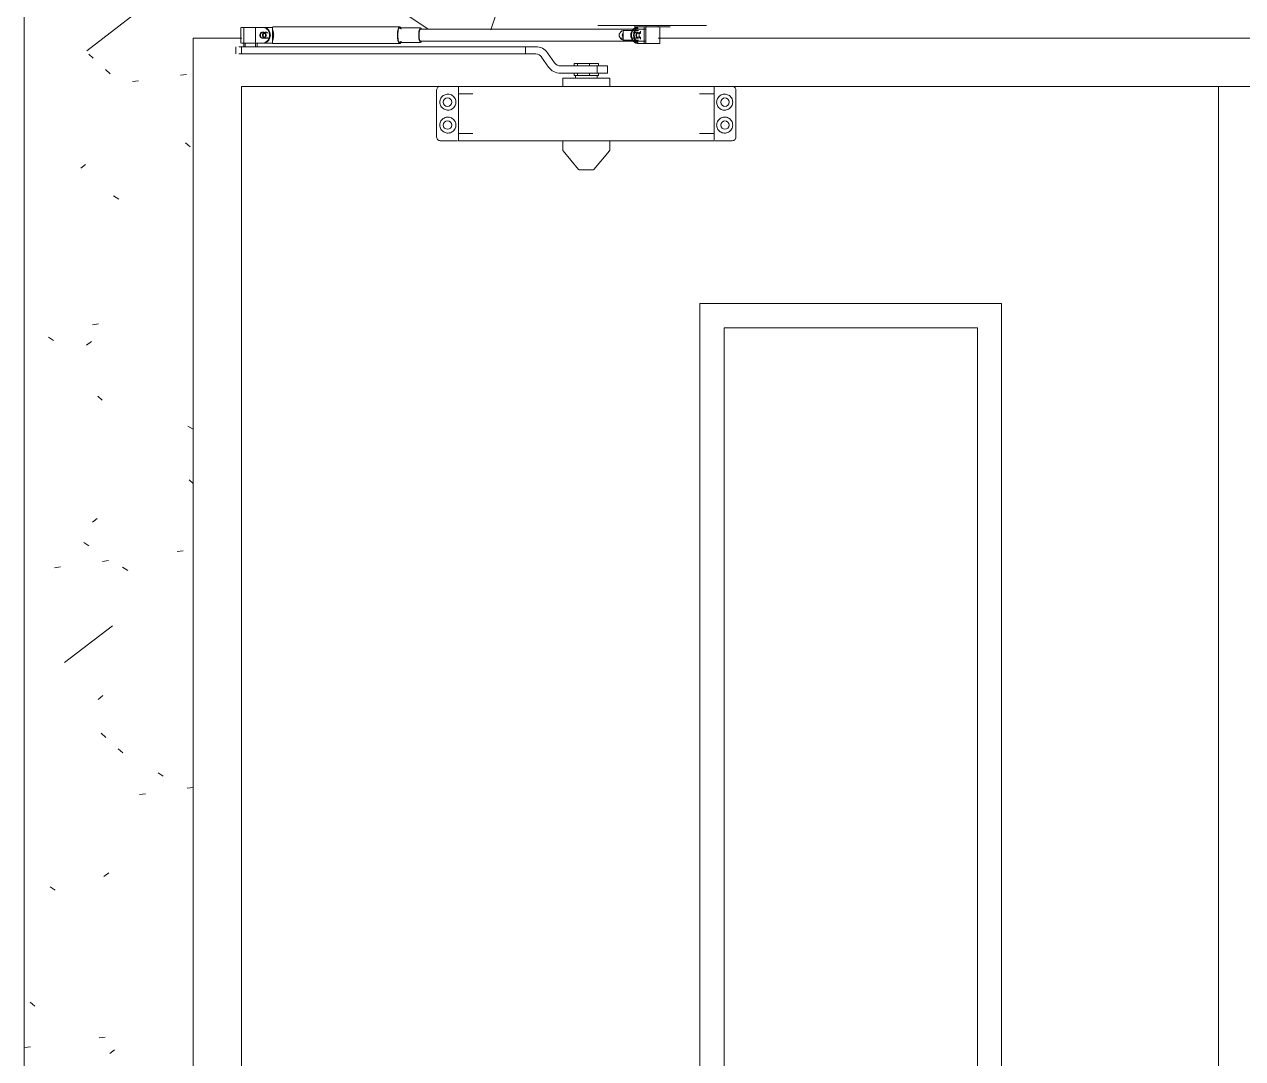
# Model space of a CAD drawing. Header units: millimetres. Extents: x 1240 to 198004, y -7796 to 35300.
# Drawn here: x 160774 to 161784, y 6954 to 7811 of the extents above; entities that cross this region are included whole.
import ezdxf

# ---------------------------------------------------------------- set-up
doc = ezdxf.new("R2010")
doc.units = ezdxf.units.MM
for name, color, linetype, lineweight in [('A-DOOR', 31, 'Continuous', 9), ('A-DOOR-FRAM', 31, 'Continuous', 9), ('A-WALL-PATT-4', 111, 'Continuous', 9), ('I-WALL', 2, 'Continuous', 9)]:
    doc.layers.add(name, color=color, linetype=linetype, lineweight=lineweight)

# ---------------------------------------------------------------- blocks, each defined once
blk = doc.blocks.new('FD_07 - FD_07-1700x2200-CỬA ĐI 2 CÁNH-V304-TKCS_MẶT ĐỨNG NỘI KHU 2')
at = {"layer": 'A-DOOR'}
h = blk.add_hatch(dxfattribs=at)
h.set_pattern_fill('FP_36', color=256, style=0, pattern_type=2)
h.set_pattern_definition([(63.435, (1790.26, 104.33), (-0.001, 1524.001), [532.463, -2875.304]), (63.435, (266.26, 104.33), (-0.001, 1524.001), [532.463, -2875.304]), (63.435, (2519.8, 398.8), (-0.001, 1524.001), [532.463, -2875.304]), (63.435, (995.8, 398.8), (-0.001, 1524.001), [532.463, -2875.304]), (63.435, (2409.4, 294.83), (-0.001, 1524.001), [532.463, -2875.304]), (63.435, (885.4, 294.83), (-0.001, 1524.001), [532.463, -2875.304]), (63.435, (2296.8, 890.1), (-0.001, 1524.001), [258.8, -3148.965]), (63.435, (772.8, 890.1), (-0.001, 1524.001), [258.8, -3148.965]), (63.435, (2223.2, 797.95), (-0.001, 1524.001), [532.463, -2875.304]), (63.435, (699.2, 797.95), (-0.001, 1524.001), [532.463, -2875.304]), (63.435, (2236.2, 864.1), (-0.001, 1524.001), [532.463, -2875.304]), (63.435, (712.2, 864.1), (-0.001, 1524.001), [532.463, -2875.304]), (63.435, (1621.35, 573.94), (-0.001, 1524.001), [532.463, -2875.304]), (63.435, (97.35, 573.94), (-0.001, 1524.001), [532.463, -2875.304]), (63.435, (1634.34, 651.9), (-0.001, 1524.001), [532.463, -2875.304]), (63.435, (110.34, 651.9), (-0.001, 1524.001), [532.463, -2875.304]), (63.435, (1637.84, 708.1), (-0.001, 1524.001), [532.463, -2875.304]), (63.435, (113.84, 708.1), (-0.001, 1524.001), [532.463, -2875.304])])
h.paths.add_polyline_path([(-34737.4, 5800), (-34737.4, 7560), (-34947.4, 7560), (-34947.4, 5800)])
for p, q in [((-35348, 7809), (-35348, 7796)), ((-35347.4, 7809), (-35335.8, 7809)), ((-35345.5, 7809), (-35345.5, 7793)), ((-35335.8, 7809), (-35328.7, 7809)), ((-35335.8, 7796), (-35335.8, 7809)), ((-35328.7, 7809), (-35328.2, 7809)), ((-35328.7, 7809), (-35321.8, 7809)), ((-35321.8, 7796), (-35321.8, 7809)), ((-35321.8, 7808.6), (-35321.8, 7796.4)), ((-35321.8, 7796.4), (-35321.8, 7808.6)), ((-35216.3, 7809.5), (-35321, 7809.5)), ((-35198.9, 7808.5), (-35216.3, 7808.5)), ((-35012.5, 7807.5), (-35198.9, 7807.5)), ((-35052, 7810.5), (-35051.6, 7810.5)), ((-35051.6, 7810.5), (-35032.3, 7810.5)), ((-35032.3, 7810.5), (-35032, 7810.5)), ((-35031.9, 7810.5), (-35026.7, 7810.5)), ((-35031, 7806.5), (-35024.1, 7806.5)), ((-35031, 7806.5), (-35031, 7798.5)), ((-35026.7, 7810.5), (-35025.6, 7810.5)), ((-35025.6, 7810.5), (-35009.1, 7810.5)), ((-35024.1, 7806.5), (-35022.9, 7806.5)), ((-35022.9, 7806.5), (-35018.2, 7806.5)), ((-35021.3, 7806.5), (-35022.5, 7806.5)), ((-35022, 7809.5), (-35020, 7809.5)), ((-35020, 7809.5), (-35022, 7809.5)), ((-35018.2, 7806.5), (-35021.3, 7806.5)), ((-35017.9, 7809.5), (-35020, 7809.5)), ((-35017.9, 7809.5), (-35012.2, 7809.5)), ((-35013.5, 7809.5), (-35013.5, 7795.5)), ((-35012.2, 7809.5), (-35000.7, 7809.5)), ((-35012.2, 7795.5), (-35012.2, 7809.5)), ((-35012, 7810.5), (-35012, 7809.5)), ((-35007, 7810.5), (-35009.5, 7810.5)), ((-35009.5, 7810.5), (-35007, 7810.5)), ((-35007, 7810.5), (-35009.5, 7810.5)), ((-35009.5, 7810.5), (-35007, 7810.5)), ((-35009.1, 7810.5), (-35004.8, 7810.5)), ((-35009.1, 7810.5), (-35004.8, 7810.5)), ((-35007, 7810.5), (-35004.5, 7810.5)), ((-35004.5, 7810.5), (-35007, 7810.5)), ((-35007, 7810.5), (-35004.5, 7810.5)), ((-35004.5, 7810.5), (-35007, 7810.5)), ((-35004.8, 7810.5), (-34988.4, 7810.5)), ((-35002, 7809.5), (-35002, 7810.5)), ((-34994, 7809.5), (-35001.3, 7809.5)), ((-35000.7, 7809.5), (-35001, 7809.5)), ((-35000.5, 7795.5), (-35000.5, 7809.5)), ((-34994, 7809.5), (-34992, 7809.5)), ((-34992, 7809.5), (-34994, 7809.5)), ((-34988.4, 7810.5), (-34987.2, 7810.5)), ((-34987.2, 7810.5), (-34982, 7810.5)), ((-34981.9, 7810.5), (-34981.6, 7810.5)), ((-34981.6, 7810.5), (-34962.4, 7810.5)), ((-34962.4, 7810.5), (-34962, 7810.5)), ((-35335.7, 7793), (-35335.7, 7796.2)), ((-35216.3, 7796.5), (-35198.9, 7796.5)), ((-35198.9, 7797.5), (-35012.5, 7797.5)), ((-35024.1, 7798.5), (-35031, 7798.5)), ((-35022.9, 7798.5), (-35024.1, 7798.5)), ((-35018.2, 7798.5), (-35022.9, 7798.5)), ((-35022.5, 7798.5), (-35021.3, 7798.5)), ((-35021.3, 7798.5), (-35018.2, 7798.5)), ((-35016.5, 7803.9), (-35016.5, 7805.8)), ((-35016.5, 7799.2), (-35016.5, 7801)), ((-35352, 7793), (-35352, 7787)), ((-35349.5, 7793), (-35347.4, 7793)), ((-35347.4, 7787), (-35349.5, 7787)), ((-35335.8, 7796), (-35347.4, 7796)), ((-35347.4, 7793), (-35111.9, 7793)), ((-35347.4, 7787), (-35347.4, 7793)), ((-35111.9, 7787), (-35347.4, 7787)), ((-35344.3, 7796), (-35344.3, 7793)), ((-35328.7, 7796), (-35335.8, 7796)), ((-35334.5, 7793), (-35334.5, 7796)), ((-35328.2, 7796), (-35328.7, 7796)), ((-35321.8, 7796), (-35328.7, 7796)), ((-35321, 7795.5), (-35216.3, 7795.5)), ((-35103.5, 7793), (-35111.9, 7793)), ((-35111.9, 7793), (-35111.9, 7787)), ((-35111.9, 7787), (-35103.5, 7787)), ((-35103.5, 7793), (-35103.5, 7793)), ((-35087.9, 7779.6), (-35093.7, 7787.9)), ((-35012.2, 7795.5), (-35017.9, 7795.5)), ((-35000.7, 7795.5), (-35012.2, 7795.5)), ((-35002.2, 7795.5), (-35000.5, 7795.5)), ((-35000.5, 7795.5), (-35000.7, 7795.5)), ((-35098.6, 7784.4), (-35092.8, 7776.1)), ((-35052.6, 7777), (-35083, 7777)), ((-35071.6, 7779), (-35068.9, 7779)), ((-35071.6, 7779), (-35071.6, 7777)), ((-35068.9, 7779), (-35058.9, 7779)), ((-35068.9, 7777), (-35068.9, 7779)), ((-35058.9, 7779), (-35051.5, 7779)), ((-35058.9, 7777), (-35058.9, 7779)), ((-35052.6, 7771), (-35052.6, 7777)), ((-35052.6, 7777), (-35044.1, 7777)), ((-35051.5, 7777), (-35051.5, 7779)), ((-35044.1, 7777), (-35046.4, 7777)), ((-35044.1, 7771), (-35044.1, 7777)), ((-35083, 7771), (-35052.6, 7771)), ((-35081.1, 7767), (-35081.1, 7760)), ((-35080.5, 7767), (-35081.1, 7767)), ((-35081.1, 7767), (-35042.7, 7767)), ((-35071.6, 7771), (-35071.6, 7769)), ((-35070.3, 7769), (-35071.6, 7769)), ((-35070.6, 7769), (-35070.6, 7767)), ((-35070.3, 7769), (-35070.6, 7769)), ((-35070.6, 7769), (-35070.3, 7769)), ((-35063.9, 7769), (-35070.3, 7769)), ((-35070.3, 7769), (-35067.9, 7769)), ((-35068.9, 7769), (-35070.3, 7769)), ((-35068.9, 7769), (-35068.9, 7771)), ((-35063.9, 7769), (-35068.9, 7769)), ((-35067.9, 7769), (-35059.2, 7769)), ((-35056.8, 7769), (-35063.9, 7769)), ((-35058.9, 7769), (-35063.9, 7769)), ((-35059.2, 7769), (-35056.8, 7769)), ((-35058.9, 7769), (-35058.9, 7771)), ((-35055.2, 7769), (-35058.9, 7769)), ((-35051.5, 7769), (-35055.2, 7769)), ((-35052.9, 7769), (-35053.8, 7769)), ((-35053.8, 7769), (-35052.9, 7769)), ((-35052.9, 7769), (-35052.6, 7769)), ((-35052.6, 7769), (-35052.9, 7769)), ((-35044.1, 7771), (-35052.6, 7771)), ((-35052.6, 7767), (-35052.6, 7769)), ((-35051.5, 7769), (-35051.5, 7771)), ((-35046.4, 7771), (-35044.1, 7771)), ((-35042.7, 7767), (-35042, 7767)), ((-35042, 7767), (-35042.7, 7767)), ((-35042, 7760), (-35042, 7767)), ((-35347.4, 7760), (-35347.4, 5600)), ((-35182.6, 7760), (-35347.4, 7760)), ((-35185.6, 7718), (-35185.6, 7757)), ((-35182.6, 7760), (-35170.3, 7760)), ((-35167.6, 7760), (-35170.3, 7760)), ((-35170.3, 7760), (-35168.4, 7760)), ((-35167.9, 7760), (-35167.7, 7760)), ((-34955.6, 7760), (-35167.6, 7760)), ((-35167.6, 7760), (-35167.6, 7759.7)), ((-35167.6, 7759.7), (-35167.6, 7751.1)), ((-34952.8, 7760), (-34955.6, 7760)), ((-34955.6, 7759.7), (-34955.6, 7760)), ((-34955.6, 7751.1), (-34955.6, 7759.7)), ((-34955.5, 7760), (-34955.2, 7760)), ((-34954.8, 7760), (-34952.8, 7760)), ((-34952.8, 7760), (-34940.6, 7760)), ((-34537.4, 7760), (-34940.6, 7760)), ((-34937.6, 7757), (-34937.6, 7718)), ((-34134.1, 7760), (-34537.4, 7760)), ((-34537.4, 7760), (-34537.4, 5600)), ((-34537.4, 5600), (-34537.4, 7760)), ((-35155.6, 7754), (-35167.6, 7754)), ((-35167.6, 7751.1), (-35167.6, 7749.3)), ((-35167.6, 7749.3), (-35167.6, 7725.7)), ((-34955.6, 7754), (-34967.6, 7754)), ((-34955.6, 7749.3), (-34955.6, 7751.1)), ((-34955.6, 7725.7), (-34955.6, 7749.3)), ((-35167.6, 7725.7), (-35167.6, 7723.9)), ((-34955.6, 7723.9), (-34955.6, 7725.7)), ((-35167.6, 7723.9), (-35167.6, 7715.3)), ((-35167.6, 7721), (-35155.6, 7721)), ((-34967.6, 7721), (-34955.6, 7721)), ((-34955.6, 7715.3), (-34955.6, 7723.9)), ((-35170.3, 7715), (-35182.6, 7715)), ((-35168.4, 7715), (-35170.3, 7715)), ((-35167.7, 7715), (-35167.9, 7715)), ((-35167.6, 7715.3), (-35167.6, 7715)), ((-35167.6, 7715), (-34955.6, 7715)), ((-35081.1, 7715), (-35081.1, 7707.4)), ((-35080.8, 7706.7), (-35067.9, 7691.3)), ((-35055.3, 7691.3), (-35042.3, 7706.7)), ((-35042.1, 7707.4), (-35042.1, 7715)), ((-34955.6, 7715), (-34955.6, 7715.3)), ((-34955.2, 7715), (-34955.5, 7715)), ((-34952.8, 7715), (-34954.8, 7715)), ((-34940.6, 7715), (-34952.8, 7715)), ((-35061.6, 7691), (-35061.6, 7691)), ((-35061.6, 7691), (-35061.6, 7691)), ((-34967.4, 5780), (-34967.4, 7580)), ((-34967.4, 7580), (-34717.4, 7580)), ((-34717.4, 5780), (-34717.4, 7580)), ((-34947.4, 7560), (-34947.4, 5800)), ((-34737.4, 7560), (-34947.4, 7560)), ((-34737.4, 5800), (-34737.4, 7560))]:
    blk.add_line(p, q, dxfattribs=at)
at = {"layer": 'A-DOOR', "flags": 128}
for points in [[(-35034.3, 7802.5), (-35034.2, 7803.3), (-35033.9, 7804), (-35033.4, 7804.7), (-35032.8, 7805.4), (-35032, 7806), (-35031, 7806.5)], [(-35031, 7798.5), (-35032, 7799), (-35032.8, 7799.6), (-35033.4, 7800.3), (-35033.9, 7801), (-35034.2, 7801.7), (-35034.3, 7802.5)], [(-35031.1, 7804.7), (-35031.4, 7804), (-35031.6, 7803.3), (-35031.7, 7802.5)], [(-35031.7, 7802.5), (-35031.6, 7801.7), (-35031.4, 7801), (-35031.1, 7800.3)], [(-35182.6, 7760), (-35183.2, 7759.9), (-35183.9, 7759.7), (-35184.5, 7759.3), (-35184.9, 7758.9), (-35185.3, 7758.3), (-35185.5, 7757.7), (-35185.6, 7757)], [(-34937.6, 7757), (-34937.7, 7757.7), (-34937.9, 7758.3), (-34938.2, 7758.9), (-34938.7, 7759.3), (-34939.3, 7759.7), (-34939.9, 7759.9), (-34940.6, 7760)], [(-35185.6, 7718), (-35185.5, 7717.3), (-35185.3, 7716.7), (-35184.9, 7716.1), (-35184.5, 7715.7), (-35183.9, 7715.3), (-35183.2, 7715.1), (-35182.6, 7715)], [(-34940.6, 7715), (-34939.9, 7715.1), (-34939.3, 7715.3), (-34938.7, 7715.7), (-34938.2, 7716.1), (-34937.9, 7716.7), (-34937.7, 7717.3), (-34937.6, 7718)], [(-35080.8, 7706.7), (-35080.8, 7706.7), (-35080.9, 7706.8), (-35080.9, 7706.8), (-35080.9, 7706.8), (-35080.9, 7706.9), (-35081, 7706.9), (-35081, 7707), (-35081, 7707), (-35081, 7707), (-35081, 7707.1), (-35081, 7707.1), (-35081.1, 7707.2), (-35081.1, 7707.2), (-35081.1, 7707.3), (-35081.1, 7707.3), (-35081.1, 7707.3), (-35081.1, 7707.4), (-35081.1, 7707.4)], [(-35042.1, 7707.4), (-35042.1, 7707.4), (-35042.1, 7707.3), (-35042.1, 7707.3), (-35042.1, 7707.2), (-35042.1, 7707.2), (-35042.1, 7707.1), (-35042.1, 7707.1), (-35042.1, 7707.1), (-35042.2, 7707), (-35042.2, 7707), (-35042.2, 7706.9), (-35042.2, 7706.9), (-35042.2, 7706.9), (-35042.3, 7706.8), (-35042.3, 7706.8), (-35042.3, 7706.7), (-35042.3, 7706.7), (-35042.3, 7706.7)], [(-35067.2, 7691), (-35067.2, 7691), (-35067.2, 7691), (-35067.3, 7691), (-35067.3, 7691), (-35067.3, 7691), (-35067.4, 7691), (-35067.4, 7691), (-35067.4, 7691), (-35067.5, 7691.1), (-35067.5, 7691.1), (-35067.5, 7691.1), (-35067.6, 7691.1), (-35067.6, 7691.1), (-35067.6, 7691.1), (-35067.7, 7691.2), (-35067.7, 7691.2), (-35067.7, 7691.2), (-35067.8, 7691.2), (-35067.8, 7691.3), (-35067.8, 7691.3), (-35067.8, 7691.3), (-35067.9, 7691.3)], [(-35061.6, 7691), (-35061.8, 7691), (-35062, 7691), (-35062.2, 7691), (-35062.5, 7691), (-35062.7, 7691), (-35062.9, 7691), (-35063.1, 7691), (-35063.3, 7691), (-35063.5, 7691), (-35063.8, 7691), (-35064, 7691), (-35064.2, 7691), (-35064.4, 7691), (-35064.5, 7691), (-35064.7, 7691), (-35064.9, 7691), (-35065.1, 7691), (-35065.3, 7691), (-35065.4, 7691), (-35065.6, 7691), (-35065.7, 7691), (-35065.9, 7691), (-35066, 7691), (-35066.1, 7691), (-35066.3, 7691), (-35066.4, 7691), (-35066.5, 7691), (-35066.6, 7691), (-35066.7, 7691), (-35066.8, 7691), (-35066.9, 7691), (-35066.9, 7691), (-35067, 7691), (-35067, 7691), (-35067.1, 7691), (-35067.1, 7691), (-35067.1, 7691), (-35067.1, 7691), (-35067.2, 7691)], [(-35067.2, 7691), (-35067.2, 7691), (-35067.1, 7691), (-35067.1, 7691), (-35067.1, 7691), (-35067, 7691), (-35067, 7691), (-35066.9, 7691), (-35066.9, 7691), (-35066.8, 7691), (-35066.7, 7691), (-35066.6, 7691), (-35066.5, 7691), (-35066.4, 7691), (-35066.3, 7691), (-35066.2, 7691), (-35066.1, 7691), (-35065.9, 7691), (-35065.8, 7691), (-35065.6, 7691), (-35065.5, 7691), (-35065.3, 7691), (-35065.1, 7691), (-35065, 7691), (-35064.8, 7691), (-35064.6, 7691), (-35064.4, 7691), (-35064.2, 7691), (-35064, 7691), (-35063.8, 7691), (-35063.6, 7691), (-35063.4, 7691), (-35063.2, 7691), (-35063, 7691), (-35062.7, 7691), (-35062.5, 7691), (-35062.3, 7691), (-35062.1, 7691), (-35061.9, 7691), (-35061.6, 7691), (-35061.6, 7691)], [(-35061.6, 7691), (-35061.4, 7691), (-35061.1, 7691), (-35060.9, 7691), (-35060.7, 7691), (-35060.5, 7691), (-35060.3, 7691), (-35060, 7691), (-35059.8, 7691), (-35059.6, 7691), (-35059.4, 7691), (-35059.2, 7691), (-35059, 7691), (-35058.8, 7691), (-35058.6, 7691), (-35058.4, 7691), (-35058.3, 7691), (-35058.1, 7691), (-35057.9, 7691), (-35057.7, 7691), (-35057.6, 7691), (-35057.4, 7691), (-35057.3, 7691), (-35057.1, 7691), (-35057, 7691), (-35056.9, 7691), (-35056.8, 7691), (-35056.7, 7691), (-35056.6, 7691), (-35056.5, 7691), (-35056.4, 7691), (-35056.3, 7691), (-35056.2, 7691), (-35056.2, 7691), (-35056.1, 7691), (-35056.1, 7691), (-35056.1, 7691), (-35056, 7691), (-35056, 7691), (-35056, 7691)], [(-35056, 7691), (-35056, 7691), (-35056, 7691), (-35056, 7691), (-35056.1, 7691), (-35056.1, 7691), (-35056.2, 7691), (-35056.2, 7691), (-35056.3, 7691), (-35056.4, 7691), (-35056.4, 7691), (-35056.5, 7691), (-35056.6, 7691), (-35056.7, 7691), (-35056.9, 7691), (-35057, 7691), (-35057.1, 7691), (-35057.2, 7691), (-35057.4, 7691), (-35057.5, 7691), (-35057.7, 7691), (-35057.9, 7691), (-35058, 7691), (-35058.2, 7691), (-35058.4, 7691), (-35058.6, 7691), (-35058.8, 7691), (-35059, 7691), (-35059.2, 7691), (-35059.4, 7691), (-35059.6, 7691), (-35059.8, 7691), (-35060, 7691), (-35060.2, 7691), (-35060.4, 7691), (-35060.6, 7691), (-35060.9, 7691), (-35061.1, 7691), (-35061.3, 7691), (-35061.5, 7691), (-35061.6, 7691)], [(-35055.3, 7691.3), (-35055.3, 7691.3), (-35055.4, 7691.3), (-35055.4, 7691.2), (-35055.4, 7691.2), (-35055.4, 7691.2), (-35055.5, 7691.2), (-35055.5, 7691.2), (-35055.5, 7691.1), (-35055.6, 7691.1), (-35055.6, 7691.1), (-35055.6, 7691.1), (-35055.7, 7691.1), (-35055.7, 7691.1), (-35055.7, 7691), (-35055.8, 7691), (-35055.8, 7691), (-35055.8, 7691), (-35055.9, 7691), (-35055.9, 7691), (-35055.9, 7691), (-35056, 7691), (-35056, 7691)]]:
    blk.add_lwpolyline(points, dxfattribs=at)
at = {"layer": 'A-DOOR'}
for centre, start, end in [((-35176.6, 7747), 0, 180), ((-35176.6, 7747), 180, 0), ((-34946.6, 7747), 0, 180), ((-34946.6, 7747), 180, 0), ((-35176.6, 7728), 0, 180), ((-35176.6, 7728), 180, 0), ((-34946.6, 7728), 0, 180), ((-34946.6, 7728), 180, 0)]:
    blk.add_arc(centre, 3.5, start, end, dxfattribs=at)
for centre, major_axis, ratio, start_param, end_param in [((-35330.6, 7802.5), (0, 6.79), 0.965835, 4.712389, 5.992125), ((-35330, 7802.5), (0, 6.79), 0.965835, 4.712389, 5.992125), ((-35321, 7802.5), (0, 7), 0.259156, 0, 0.50718), ((-35216.3, 7802.5), (0, 7), 0.259156, 0.261799, 1.570796), ((-35216.3, 7802.5), (0, 6), 0.259156, 5.759587, 7.853982), ((-35216.3, 7802.5), (0, 7), 0.259156, 5.497787, 6.52341), ((-35198.9, 7802.5), (0, 6), 0.259156, 5.759587, 7.853982), ((-35198.9, 7802.5), (0, 5), 0.259156, 0, 1.570796), ((-35017.9, 7802.5), (0, 7), 0.965835, 0, 1.570796), ((-35017.4, 7802.5), (0, 7), 0.965835, 0.261799, 1.570796), ((-35015.8, 7802.5), (0, 7), 0.965835, 0.523599, 1.308997), ((-35015.3, 7802.5), (0, 7), 0.965835, 0.523599, 1.570796), ((-35329.9, 7802.5), (0, 2.5), 0.965835, 4.712389, 7.853982), ((-35329.9, 7802.5), (0, 2.5), 0.965835, 1.570796, 4.712389), ((-35329.4, 7802.5), (0, 2.5), 0.965835, 4.712389, 7.853982), ((-35329.3, 7802.5), (0, 2.5), 0.965835, 4.712389, 7.853982), ((-35329.4, 7802.5), (0, 2.5), 0.965835, 1.570796, 4.712389), ((-35329.3, 7802.5), (0, 2.5), 0.965835, 1.570796, 4.712389), ((-35327.6, 7802.5), (0, 2.5), 0.965835, 5.497787, 7.853982), ((-35327.6, 7802.5), (0, 2.5), 0.965835, 5.497787, 7.853982), ((-35327.6, 7802.5), (0, 2.5), 0.965835, 1.570796, 3.926991), ((-35327.6, 7802.5), (0, 2.5), 0.965835, 1.570796, 3.926991), ((-35327, 7802.5), (0, 2.5), 0.965835, 5.759587, 7.853982), ((-35327, 7802.5), (0, 2.5), 0.965835, 1.570796, 3.665191), ((-35330.6, 7802.5), (0, 6.79), 0.965835, 3.432653, 4.712389), ((-35330, 7802.5), (0, 6.79), 0.965835, 3.432653, 4.712389), ((-35321, 7802.5), (0, 7), 0.259156, 2.634413, 3.141593), ((-35216.3, 7802.5), (0, 7), 0.259156, 1.570796, 2.879793), ((-35216.3, 7802.5), (0, 6), 0.259156, 1.570796, 3.665191), ((-35216.3, 7802.5), (0, 7), 0.259156, 2.901368, 3.926991), ((-35198.9, 7802.5), (0, 6), 0.259156, 1.570796, 3.665191), ((-35198.9, 7802.5), (0, 5), 0.259156, 1.570796, 3.141593), ((-35017.9, 7802.5), (0, 7), 0.965835, 1.570796, 3.141593), ((-35017.4, 7802.5), (0, 7), 0.965835, 1.570796, 2.879793), ((-35020.1, 7802.5), (0, 2.5), 0.965835, 4.712389, 7.853982), ((-35020.1, 7802.5), (0, 2.5), 0.965835, 1.570796, 4.712389), ((-35015.8, 7802.5), (0, 7), 0.965835, 1.832596, 2.617994), ((-35019.6, 7802.5), (0, 2.5), 0.965835, 5.759587, 7.853982), ((-35019.6, 7802.5), (0, 2.5), 0.965835, 5.759587, 7.853982), ((-35015.3, 7802.5), (0, 7), 0.965835, 1.570796, 2.617994), ((-35019.6, 7802.5), (0, 2.5), 0.965835, 1.570796, 3.665191), ((-35019.6, 7802.5), (0, 2.5), 0.965835, 1.570796, 3.665191), ((-35018, 7802.5), (0, 2.5), 0.965835, 0.261799, 1.570796), ((-35018, 7802.5), (0, 2.5), 0.965835, 0.261799, 1.570796), ((-35018, 7802.5), (0, 2.5), 0.965835, 1.570796, 2.879793), ((-35018, 7802.5), (0, 2.5), 0.965835, 1.570796, 2.879793), ((-35017.5, 7802.5), (0, 2.5), 0.965835, 0.523599, 1.570796), ((-35017.5, 7802.5), (0, 2.5), 0.965835, 1.570796, 2.617994), ((-35019.6, 7802.5), (0, 2.5), 0.965835, 5.235988, 5.497787), ((-35019.6, 7802.5), (0, 2.5), 0.965835, 5.235988, 5.497787), ((-35019.6, 7802.5), (0, 2.5), 0.965835, 3.926991, 4.18879), ((-35019.6, 7802.5), (0, 2.5), 0.965835, 3.926991, 4.18879), ((-35018, 7802.5), (0, 2.5), 0.965835, 5.759587, 6.021386), ((-35018, 7802.5), (0, 2.5), 0.965835, 5.759587, 6.021386), ((-35018, 7802.5), (0, 2.5), 0.965835, 3.403392, 3.665191), ((-35018, 7802.5), (0, 2.5), 0.965835, 3.403392, 3.665191), ((-35015.8, 7802.5), (0, 5), 0.259156, 1.110588, 1.340692), ((-35015.8, 7802.5), (0, 5), 0.259156, 1.8009, 2.031004), ((-35017.5, 7802.5), (0, 2.5), 0.965835, 5.759587, 6.021386), ((-35017.5, 7802.5), (0, 2.5), 0.965835, 3.403392, 3.665191), ((-35103.5, 7781), (0, 12), 1, 5.323254, 6.283185), ((-35103.5, 7781), (0, 6), 1, 5.323254, 6.283185), ((-35083, 7783), (0, 12), 1, 2.181662, 3.141593), ((-35083, 7783), (0, 6), 1, 2.181662, 3.141593)]:
    blk.add_ellipse(centre, major_axis=major_axis, ratio=ratio, start_param=start_param, end_param=end_param, dxfattribs=at)
for points, knots in [([(-35321.8, 7808.6), (-35321.8, 7808.5), (-35321.8, 7808.2), (-35321.8, 7807.8), (-35321.7, 7807.5), (-35321.6, 7807.3), (-35321.6, 7807), (-35321.5, 7806.8), (-35321.5, 7806.7), (-35321.4, 7806.5), (-35321.4, 7806.3), (-35321.3, 7806.1), (-35321.2, 7805.8), (-35321.2, 7805.6), (-35321.2, 7805.4), (-35321.1, 7805.3), (-35321.1, 7805), (-35321, 7804.8), (-35320.9, 7804.4), (-35320.9, 7804), (-35320.8, 7803.7), (-35320.8, 7803.2), (-35320.7, 7802.8), (-35320.7, 7802.5)], [0, 0, 0, 0, 0.1, 0.2, 0.25, 0.3, 0.35, 0.375, 0.4, 0.425, 0.45, 0.5, 0.55, 0.575, 0.6, 0.625, 0.65, 0.7, 0.75, 0.8, 0.85, 0.9, 1, 1, 1, 1]), ([(-35320.7, 7802.5), (-35320.7, 7802.2), (-35320.8, 7801.8), (-35320.8, 7801.3), (-35320.9, 7801), (-35320.9, 7800.6), (-35321, 7800.2), (-35321.1, 7800), (-35321.1, 7799.7), (-35321.2, 7799.6), (-35321.2, 7799.4), (-35321.2, 7799.2), (-35321.3, 7798.9), (-35321.4, 7798.7), (-35321.4, 7798.5), (-35321.5, 7798.3), (-35321.5, 7798.2), (-35321.6, 7798), (-35321.6, 7797.7), (-35321.7, 7797.5), (-35321.8, 7797.2), (-35321.8, 7796.8), (-35321.8, 7796.5), (-35321.8, 7796.4)], [0, 0, 0, 0, 0.1, 0.15, 0.2, 0.25, 0.3, 0.35, 0.375, 0.4, 0.425, 0.45, 0.5, 0.55, 0.575, 0.6, 0.625, 0.65, 0.7, 0.75, 0.8, 0.9, 1, 1, 1, 1]), ([(-35182.9, 7747), (-35182.9, 7748.2), (-35182.5, 7750), (-35180.9, 7751.9), (-35179.5, 7752.9), (-35177.8, 7753.5), (-35176, 7753.7), (-35174.2, 7753.4), (-35172.6, 7752.6), (-35171.2, 7751.4), (-35170.6, 7750.4), (-35170.3, 7749.9)], [0, 0, 0, 0, 0.2, 0.3, 0.4, 0.5, 0.6, 0.7, 0.8, 0.9, 1, 1, 1, 1]), ([(-35170.3, 7744.1), (-35170.9, 7743), (-35172.1, 7741.7), (-35174.2, 7740.6), (-35176, 7740.3), (-35177.8, 7740.5), (-35179.5, 7741.1), (-35180.9, 7742.1), (-35182.1, 7743.5), (-35182.8, 7745.2), (-35182.9, 7746.4), (-35182.9, 7747)], [0, 0, 0, 0, 0.2, 0.3, 0.4, 0.5, 0.6, 0.7, 0.8, 0.9, 1, 1, 1, 1]), ([(-34952.8, 7749.9), (-34952.3, 7751), (-34951.1, 7752.3), (-34948.9, 7753.4), (-34947.2, 7753.7), (-34945.4, 7753.5), (-34943.7, 7752.9), (-34942.2, 7751.9), (-34941.1, 7750.5), (-34940.4, 7748.8), (-34940.2, 7747.6), (-34940.2, 7747)], [0, 0, 0, 0, 0.2, 0.3, 0.4, 0.5, 0.6, 0.7, 0.8, 0.9, 1, 1, 1, 1]), ([(-34940.2, 7747), (-34940.2, 7745.8), (-34940.7, 7744), (-34942.2, 7742.1), (-34943.7, 7741.1), (-34945.4, 7740.5), (-34947.2, 7740.3), (-34948.9, 7740.6), (-34950.6, 7741.4), (-34951.9, 7742.6), (-34952.6, 7743.6), (-34952.8, 7744.1)], [0, 0, 0, 0, 0.2, 0.3, 0.4, 0.5, 0.6, 0.7, 0.8, 0.9, 1, 1, 1, 1]), ([(-35182.9, 7728), (-35182.9, 7729.2), (-35182.5, 7731), (-35180.9, 7732.9), (-35179.5, 7733.9), (-35177.8, 7734.5), (-35176, 7734.7), (-35174.2, 7734.4), (-35172.6, 7733.6), (-35171.2, 7732.4), (-35170.6, 7731.4), (-35170.3, 7730.9)], [0, 0, 0, 0, 0.2, 0.3, 0.4, 0.5, 0.6, 0.7, 0.8, 0.9, 1, 1, 1, 1]), ([(-35170.3, 7725.1), (-35170.9, 7724), (-35172.1, 7722.7), (-35174.2, 7721.6), (-35176, 7721.3), (-35177.8, 7721.5), (-35179.5, 7722.1), (-35180.9, 7723.1), (-35182.1, 7724.5), (-35182.8, 7726.2), (-35182.9, 7727.4), (-35182.9, 7728)], [0, 0, 0, 0, 0.2, 0.3, 0.4, 0.5, 0.6, 0.7, 0.8, 0.9, 1, 1, 1, 1]), ([(-34952.8, 7730.9), (-34952.3, 7732), (-34951.1, 7733.3), (-34948.9, 7734.4), (-34947.2, 7734.7), (-34945.4, 7734.5), (-34943.7, 7733.9), (-34942.2, 7732.9), (-34941.1, 7731.5), (-34940.4, 7729.8), (-34940.2, 7728.6), (-34940.2, 7728)], [0, 0, 0, 0, 0.2, 0.3, 0.4, 0.5, 0.6, 0.7, 0.8, 0.9, 1, 1, 1, 1]), ([(-34940.2, 7728), (-34940.2, 7726.8), (-34940.7, 7725), (-34942.2, 7723.1), (-34943.7, 7722.1), (-34945.4, 7721.5), (-34947.2, 7721.3), (-34948.9, 7721.6), (-34950.6, 7722.4), (-34951.9, 7723.6), (-34952.6, 7724.6), (-34952.8, 7725.1)], [0, 0, 0, 0, 0.2, 0.3, 0.4, 0.5, 0.6, 0.7, 0.8, 0.9, 1, 1, 1, 1])]:
    blk.add_open_spline(points, degree=3, knots=knots, dxfattribs=at)
for points in [[(-35170.3, 7749.9), (-35170.1, 7749.4), (-35169.8, 7748.5), (-35169.6, 7747.5), (-35169.6, 7747)], [(-35169.6, 7747), (-35169.6, 7746.5), (-35169.8, 7745.5), (-35170.1, 7744.6), (-35170.3, 7744.1)], [(-34953.5, 7747), (-34953.5, 7747.5), (-34953.4, 7748.5), (-34953.1, 7749.4), (-34952.8, 7749.9)], [(-34952.8, 7744.1), (-34953.1, 7744.6), (-34953.4, 7745.5), (-34953.5, 7746.5), (-34953.5, 7747)], [(-35170.3, 7730.9), (-35170.1, 7730.4), (-35169.8, 7729.5), (-35169.6, 7728.5), (-35169.6, 7728)], [(-35169.6, 7728), (-35169.6, 7727.5), (-35169.8, 7726.5), (-35170.1, 7725.6), (-35170.3, 7725.1)], [(-34953.5, 7728), (-34953.5, 7728.5), (-34953.4, 7729.5), (-34953.1, 7730.4), (-34952.8, 7730.9)], [(-34952.8, 7725.1), (-34953.1, 7725.6), (-34953.4, 7726.5), (-34953.5, 7727.5), (-34953.5, 7728)]]:
    blk.add_open_spline(points, degree=3, dxfattribs=at)
at = {"layer": 'A-DOOR-FRAM'}
for p, q in [((-35347.4, 5600), (-35347.4, 7760)), ((-35347.4, 7760), (-35182.6, 7760)), ((-35170.3, 7760), (-35167.6, 7760)), ((-34955.6, 7760), (-34952.8, 7760)), ((-34940.6, 7760), (-34134.1, 7760))]:
    blk.add_line(p, q, dxfattribs=at)

msp = doc.modelspace()

# ---------------------------------------------------------------- hatches: boundary and pattern name
at = {"layer": 'A-WALL-PATT-4'}
h = msp.add_hatch(dxfattribs=at)
h.set_pattern_fill('FP_38', color=256, style=0, pattern_type=2)
h.set_pattern_definition([(50, (196301.1, 0), (1093.104, -95.634), [114.3, -1257.3]), (355, (196301.1, 0), (-211.457, 1146.34), [91.44, -1005.84]), (100.451, (196392.2, -8), (881.656, 1050.7), [97.14, -1068.54]), (46.184, (196301.1, 304.8), (1626.475, -252.257), [171.45, -1885.95]), (96.636, (196436.6, 283.8), (1424.416, 1484.565), [145.71, -1602.81]), (351.184, (196301.1, 304.8), (1424.43, 1484.55), [137.16, -1508.76]), (21, (196453.5, 228.6), (909.686, -613.59), [114.3, -1257.3]), (326, (196453.5, 228.6), (370.812, 1105.13), [91.44, -1005.84]), (71.451, (196529.3, 177.5), (1280.503, 491.528), [97.14, -1068.54]), (37.5, (196301.1, 0), (18.5313, 507.3303), [50.292, -943.356, 50.292, -970.788, -1009.65]), (37.5, (196301.1, 0), (18.5313, 507.3303), [-2014.728, 50.292, -959.358]), (7.5, (196301.1, 0), (400.918, 601.084), [50.292, -531.876, 50.292, -920.496, -384.81]), (7.5, (196301.1, 0), (400.918, 601.084), [-1552.956, 50.292, -334.518]), (327.5, (195961.25, 0), (813.545, -34.3737), [50.292, -330.708, 50.292, -1138.428, -1577.34]), (327.5, (195961.25, 0), (813.545, -34.3737), [-1569.72, 50.292, -1527.048]), (317.5, (195808.85, 0), (888.775, 152.56), [50.292, -445.008, 50.292, -739.14, -1120.14]), (317.5, (195808.85, 0), (888.775, 152.56), [-1284.732, 50.292, -1069.848])])
h.paths.add_polyline_path([(161270.1, 7806.5), (161266.9, 7803.3), (161268, 7800), (161270.1, 7801.7), (161270.1, 7806)])
h.paths.add_polyline_path([(162548.2, 7809), (162553.3, 7802.5), (162553.3, 7800), (162557.4, 7801), (162557.4, 7804), (162556.3, 7805.3), (162554.6, 7805.6), (162548.9, 7808.6)])
h.paths.add_polyline_path([(160913.7, 5600), (160913.7, 7800), (160953.7, 7801), (160954.6, 7809), (161083.5, 7807.4), (161084.8, 7807.7), (161100.9, 7806), (161102.2, 7807.5), (161277.3, 7806), (161278.4, 7801.2), (161279.1, 7800), (161284, 7801.7), (161283.4, 7802.5), (161282.7, 7804.3), (161282.7, 7809.5), (161275.5, 7810.5), (161275.5, 7813.5), (161312.7, 7813.5), (161312.7, 7810.5), (161299.8, 7809.5), (161299.8, 7800), (162228.1, 7801.7), (162227.7, 7809.5), (162214.7, 7810.5), (162214.7, 7813.5), (162251.9, 7813.5), (162251.9, 7810.5), (162244.2, 7809.5), (162244, 7804.9), (162242.8, 7804.2), (162243, 7801.2), (162244.7, 7800.7), (162244.7, 7800), (162248.8, 7801.7), (162248.4, 7802.5), (162250.5, 7806.5), (162426.4, 7805), (162426.8, 7807.7), (162443.8, 7806.7), (162444.3, 7809.5), (162573.8, 7807.8), (162573.8, 7800), (162613.7, 7800), (162613.7, 5600), (162754.2, 5600), (162754.2, 8100), (160773.7, 8100), (160773.7, 5600)])
h.paths.add_polyline_path([(160974.8, 7800), (160975.4, 7801), (160974.2, 7802.5), (160976.9, 7807.8), (160970.1, 7804), (160970.1, 7801), (160971.1, 7800), (160974.2, 7800)])
h.paths.add_polyline_path([(162257.4, 7800), (162260.5, 7801.7), (162259.5, 7805), (162257.4, 7806), (162257.4, 7800.3)])
h.paths.add_polyline_path([(161274.4, 7810.5), (161269.2, 7810.5), (161270.1, 7813.5), (161274.4, 7813.5)])
h.paths.add_polyline_path([(161292, 7810.5), (161296.3, 7810.5), (161296.3, 7812.5), (161292, 7812.5)])
h.paths.add_polyline_path([(161313.9, 7810.5), (161313.9, 7813.5), (161319.1, 7813.5), (161319.1, 7810.5)])
h.paths.add_polyline_path([(162208, 7810.5), (162188.7, 7810.5), (162188.7, 7813.5), (162208, 7813.5)])
h.paths.add_polyline_path([(161338.7, 7810.5), (161319.5, 7810.5), (161319.5, 7813.5), (161338.7, 7813.5)])
h.paths.add_polyline_path([(161268.8, 7810.5), (161249.5, 7810.5), (161249.5, 7813.5), (161268.8, 7813.5)])
h.paths.add_polyline_path([(162231.2, 7810.5), (162235.4, 7810.5), (162235.4, 7812.5), (162231.2, 7812.5)])
h.paths.add_polyline_path([(162257.4, 7810.5), (162253.1, 7810.5), (162253.1, 7813.5), (162258.3, 7813.5), (162258.3, 7810.5)])
h.paths.add_polyline_path([(162258.7, 7810.5), (162260.3, 7813.5), (162277.9, 7813.5), (162277.9, 7810.5), (162259.1, 7810.5)])
h.paths.add_polyline_path([(162213.6, 7810.5), (162208.4, 7810.5), (162208.4, 7813.5), (162213.6, 7813.5)])
h.paths.add_polyline_path([(162754.2, 8150), (162754.2, 8500), (160773.7, 8500), (160773.7, 8150), (162657.6, 8150)])
h.paths.add_polyline_path([(160773.7, 8980), (162754.2, 8980), (162754.2, 9000), (160773.7, 9000)])
h = msp.add_hatch(dxfattribs=at)
h.set_pattern_fill('FP_39', color=256, style=0, pattern_type=2)
h.set_pattern_definition([(37.5, (196301.1, 0), (-4.79953, 146.8239), [5.029, -110.795, 5.029, -124.511, -123.825]), (37.5, (196301.1, 0), (-4.79953, 146.8239), [-245.364, 5.029, -118.796]), (7.5, (196301.1, 0), (134.8574, 215.0472), [5.029, -57.455, 5.029, -99.365, -40.005]), (7.5, (196301.1, 0), (134.8574, 215.0472), [-166.878, 5.029, -34.976]), (327.5, (196207.37, 0), (237.29776, 0.4316), [5.029, -33.071, 5.029, -132.131, -179.07]), (327.5, (196207.37, 0), (237.29776, 0.4316), [-175.26, 5.029, -174.041]), (317.5, (196207.37, 0), (229.0671, 66.8792), [5.029, -14.021, 5.029, -84.887, -102.87]), (317.5, (196207.37, 0), (229.0671, 66.8792), [-108.966, 5.029, -97.841])])
h.paths.add_polyline_path([(161270.1, 7806.5), (161266.9, 7803.3), (161268, 7800), (161270.1, 7801.7), (161270.1, 7806)])
h.paths.add_polyline_path([(162548.2, 7809), (162553.3, 7802.5), (162553.3, 7800), (162557.4, 7801), (162557.4, 7804), (162556.3, 7805.3), (162554.6, 7805.6), (162548.9, 7808.6)])
h.paths.add_polyline_path([(160913.7, 5600), (160913.7, 7800), (160953.7, 7801), (160954.6, 7809), (161083.5, 7807.4), (161084.8, 7807.7), (161100.9, 7806), (161102.2, 7807.5), (161277.3, 7806), (161278.4, 7801.2), (161279.1, 7800), (161284, 7801.7), (161283.4, 7802.5), (161282.7, 7804.3), (161282.7, 7809.5), (161275.5, 7810.5), (161275.5, 7813.5), (161312.7, 7813.5), (161312.7, 7810.5), (161299.8, 7809.5), (161299.8, 7800), (162228.1, 7801.7), (162227.7, 7809.5), (162214.7, 7810.5), (162214.7, 7813.5), (162251.9, 7813.5), (162251.9, 7810.5), (162244.2, 7809.5), (162244, 7804.9), (162242.8, 7804.2), (162243, 7801.2), (162244.7, 7800.7), (162244.7, 7800), (162248.8, 7801.7), (162248.4, 7802.5), (162250.5, 7806.5), (162426.4, 7805), (162426.8, 7807.7), (162443.8, 7806.7), (162444.3, 7809.5), (162573.8, 7807.8), (162573.8, 7800), (162613.7, 7800), (162613.7, 5600), (162754.2, 5600), (162754.2, 8100), (160773.7, 8100), (160773.7, 5600)])
h.paths.add_polyline_path([(160974.8, 7800), (160975.4, 7801), (160974.2, 7802.5), (160976.9, 7807.8), (160970.1, 7804), (160970.1, 7801), (160971.1, 7800), (160974.2, 7800)])
h.paths.add_polyline_path([(162257.4, 7800), (162260.5, 7801.7), (162259.5, 7805), (162257.4, 7806), (162257.4, 7800.3)])
h.paths.add_polyline_path([(161274.4, 7810.5), (161269.2, 7810.5), (161270.1, 7813.5), (161274.4, 7813.5)])
h.paths.add_polyline_path([(161292, 7810.5), (161296.3, 7810.5), (161296.3, 7812.5), (161292, 7812.5)])
h.paths.add_polyline_path([(161313.9, 7810.5), (161313.9, 7813.5), (161319.1, 7813.5), (161319.1, 7810.5)])
h.paths.add_polyline_path([(162208, 7810.5), (162188.7, 7810.5), (162188.7, 7813.5), (162208, 7813.5)])
h.paths.add_polyline_path([(161338.7, 7810.5), (161319.5, 7810.5), (161319.5, 7813.5), (161338.7, 7813.5)])
h.paths.add_polyline_path([(161268.8, 7810.5), (161249.5, 7810.5), (161249.5, 7813.5), (161268.8, 7813.5)])
h.paths.add_polyline_path([(162231.2, 7810.5), (162235.4, 7810.5), (162235.4, 7812.5), (162231.2, 7812.5)])
h.paths.add_polyline_path([(162257.4, 7810.5), (162253.1, 7810.5), (162253.1, 7813.5), (162258.3, 7813.5), (162258.3, 7810.5)])
h.paths.add_polyline_path([(162258.7, 7810.5), (162260.3, 7813.5), (162277.9, 7813.5), (162277.9, 7810.5), (162259.1, 7810.5)])
h.paths.add_polyline_path([(162213.6, 7810.5), (162208.4, 7810.5), (162208.4, 7813.5), (162213.6, 7813.5)])
h.paths.add_polyline_path([(162754.2, 8150), (162754.2, 8500), (160773.7, 8500), (160773.7, 8150), (162657.6, 8150)])
h.paths.add_polyline_path([(160773.7, 8980), (162754.2, 8980), (162754.2, 9000), (160773.7, 9000)])

# ---------------------------------------------------------------- linework, layer by layer
at = {"layer": 'I-WALL'}
for p, q in [((160773.7, 5600), (160773.7, 8100)), ((160913.7, 5600), (160913.7, 7800)), ((160913.7, 7800), (160954, 7800)), ((160972.5, 7800), (160976.1, 7800)), ((161268, 7800), (161270.1, 7800)), ((161277.8, 7800), (161282.8, 7800)), ((161299, 7800), (162228.5, 7800))]:
    msp.add_line(p, q, dxfattribs=at)

# ---------------------------------------------------------------- block references
at = {"layer": 'A-DOOR'}
msp.add_blockref('FD_07 - FD_07-1700x2200-CỬA ĐI 2 CÁNH-V304-TKCS_MẶT ĐỨNG NỘI KHU 2', (196301.1, 0), dxfattribs=at)

doc.saveas('drawing.dxf')
